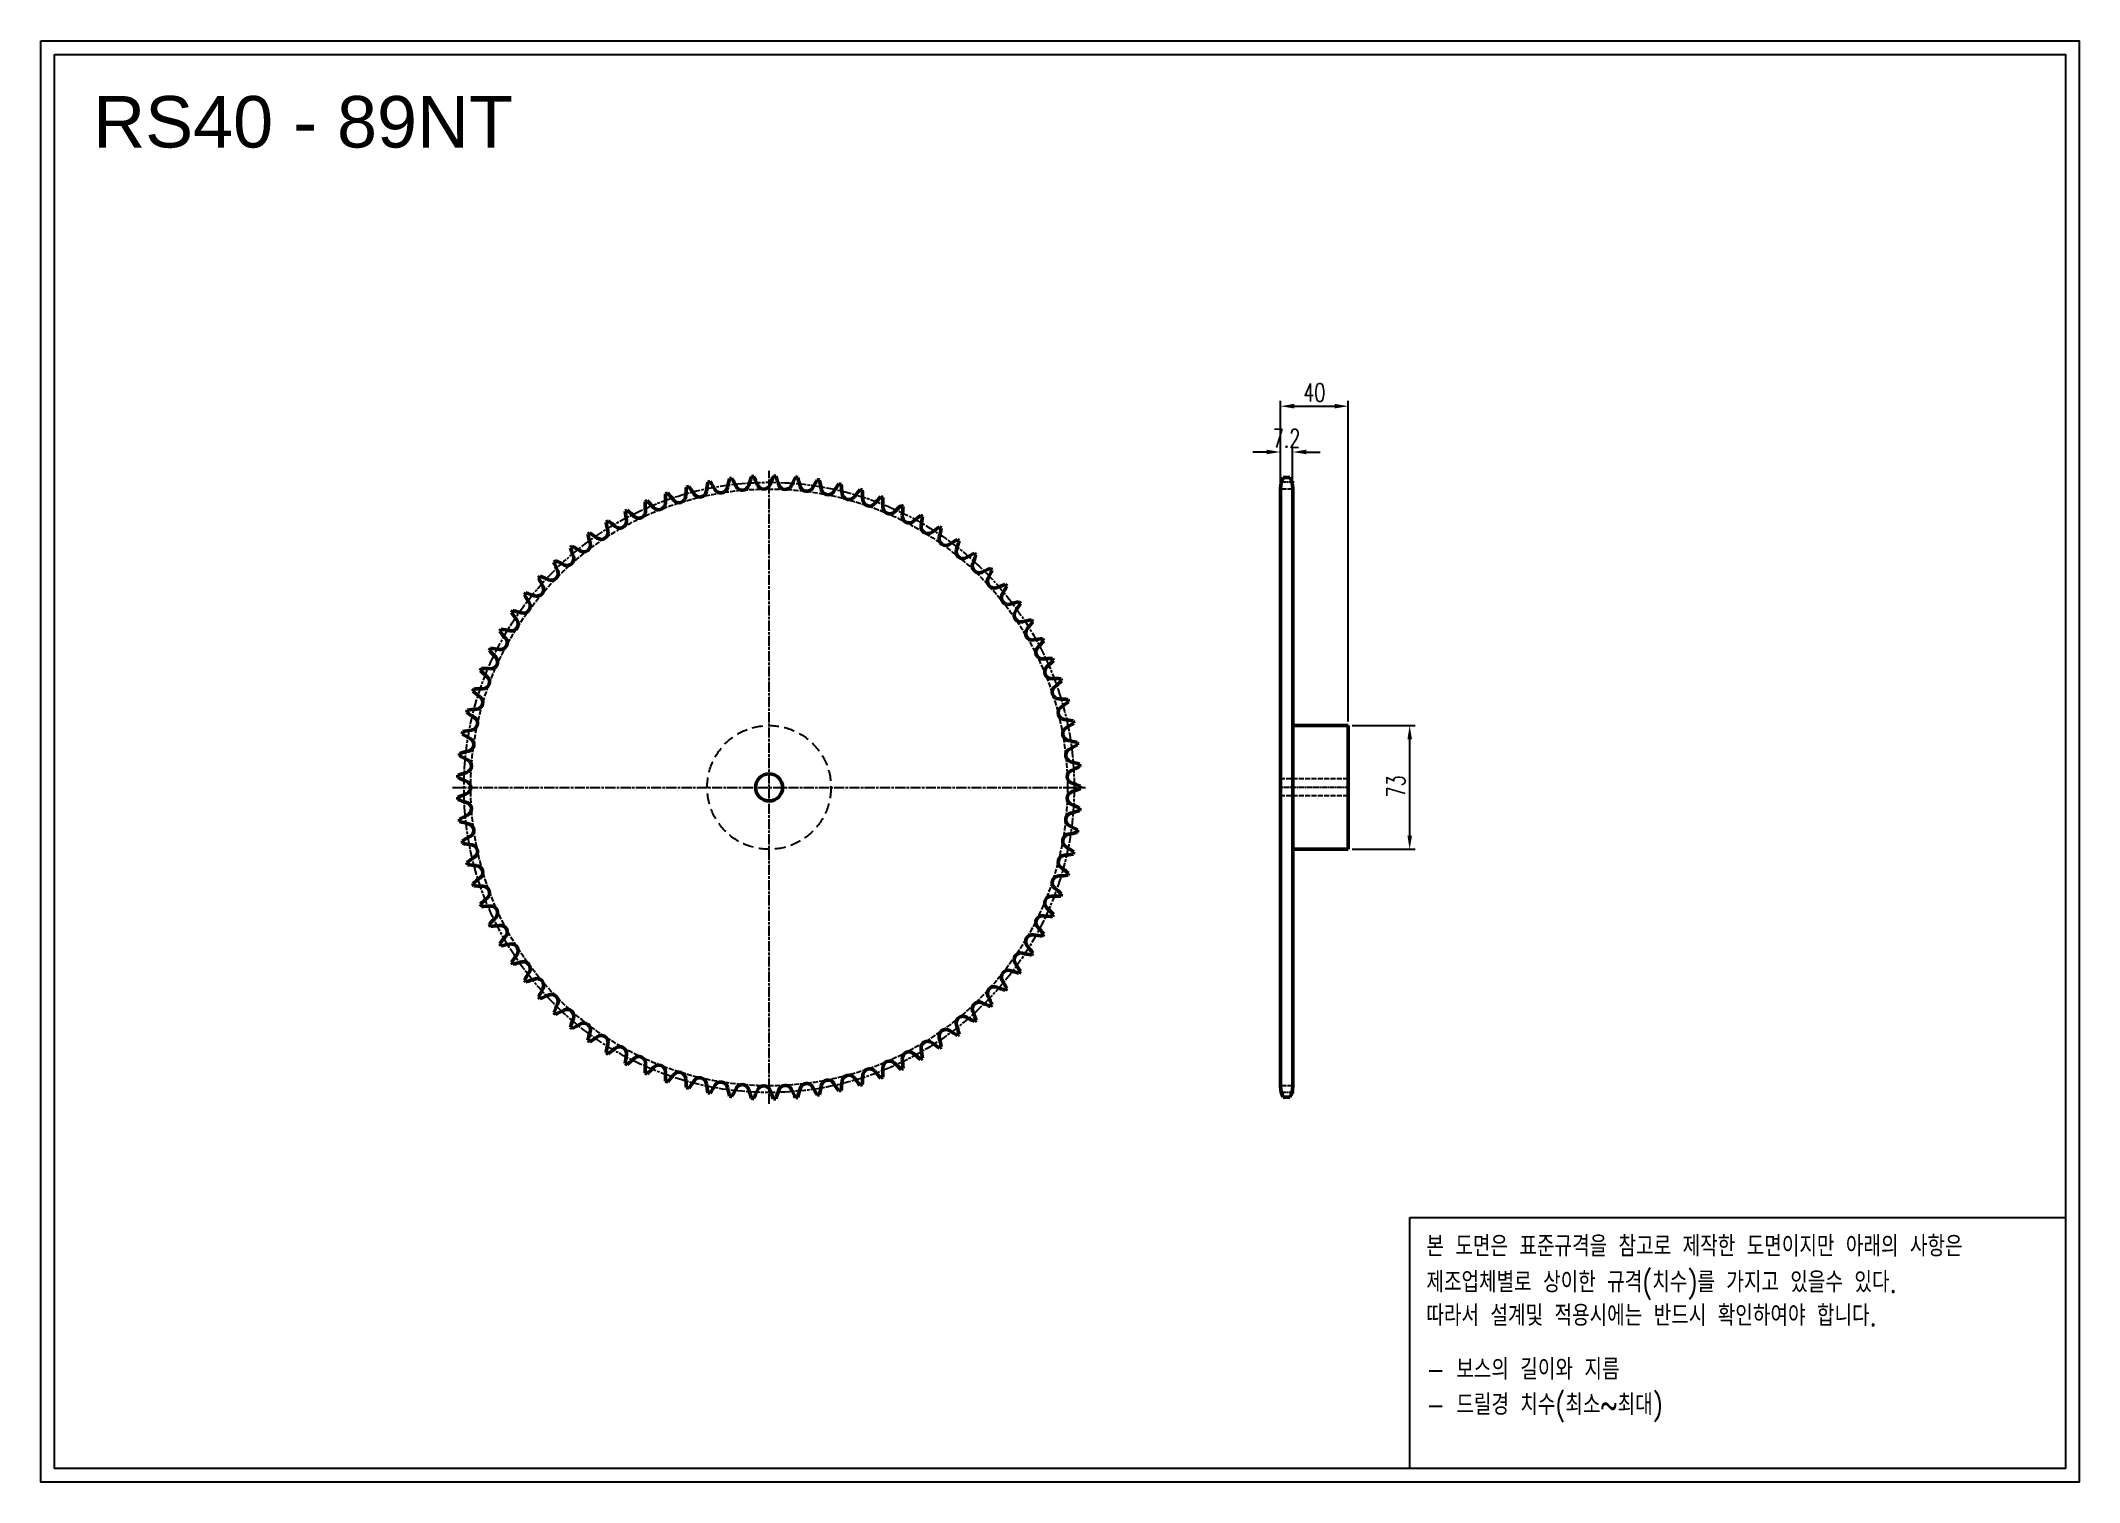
# Model space of a CAD drawing. Header units: millimetres. Extents: x -7468 to -6265, y 5632 to 6482.
import ezdxf

# ---------------------------------------------------------------- set-up
doc = ezdxf.new("R2010")
doc.units = ezdxf.units.MM
for name, pattern in [('AM_ISO02W050', [7.5, 6, -1.5]), ('AM_ISO02W050x2', [3.75, 3, -0.75]), ('AM_ISO08W050', [18, 12, -1.5, 3, -1.5]), ('AM_ISO08W050x2', [9, 6, -0.75, 1.5, -0.75]), ('HIDDEN', [9.525, 6.35, -3.175])]:
    doc.linetypes.add(name, pattern=pattern)
for name, color, linetype, lineweight in [('AM_0N', 7, 'Continuous', 50), ('AM_3N', 6, 'AM_ISO02W050', 25), ('AM_7', 4, 'AM_ISO08W050', 25), ('AM_7N', 4, 'AM_ISO08W050', 25)]:
    doc.layers.add(name, color=color, linetype=linetype, lineweight=lineweight)
doc.layers.add('HL', color=2, linetype='HIDDEN')
doc.layers.add('S-DIM', color=7, linetype='Continuous')
doc.styles.add('HAN', font='ROMANS.shx', dxfattribs={"width": 0.7, "bigfont": 'whgtxt.shx'})
doc.styles.add('HSG', font='SIMPLEX.shx', dxfattribs={"width": 0.7, "bigfont": 'HSG.shx'})
doc.styles.get("Standard").update_dxf_attribs({"font": 'arial.ttf'})
doc.dimstyles.new('APP23', dxfattribs={"dimscale": 4.5, "dimtxt": 2.4, "dimasz": 1.8, "dimexe": 0.7, "dimexo": 0.5, "dimgap": 0.6, "dimtad": 1, "dimtoh": 1, "dimdec": 1, "dimrnd": 0.01, "dimzin": 9, "dimdsep": 46, "dimtxsty": 'HSG', "dimcen": 0, "dimclrd": 1, "dimclre": 1, "dimclrt": 256, "dimazin": 2, "dimtp": 1, "dimtm": 1, "dimtfac": 0.5, "dimtdec": 1, "dimtix": 1, "dimtofl": 0, "dimtmove": 0, "dimatfit": 3, "dimfxl": 0, "dimtvp": 1, "dimtolj": 2, "dimlwd": -1, "dimlwe": -1, "dimarcsym": 0})

# ---------------------------------------------------------------- blocks, each defined once
blk = doc.blocks.new('*D1')
at = {"layer": 'Defpoints', "color": 0, "transparency": 16777216}
for p in [(-6729.2, 6239.5), (-6736.4, 6217.7), (-6729.2, 6217.7)]:
    blk.add_point(p, dxfattribs=at)
at = {"layer": 'S-DIM', "color": 1, "transparency": 16777216}
for p, q in [((-6744.5, 6239.5), (-6752.6, 6239.5)), ((-6736.4, 6219.9), (-6736.4, 6242.7)), ((-6729.2, 6219.9), (-6729.2, 6242.7)), ((-6721.1, 6239.5), (-6713, 6239.5))]:
    blk.add_line(p, q, dxfattribs=at)
for points in [[(-6744.5, 6240.9), (-6744.5, 6238.2), (-6736.4, 6239.5)], [(-6721.1, 6240.9), (-6721.1, 6238.2), (-6729.2, 6239.5)]]:
    blk.add_solid(points, dxfattribs=at)
at = {"layer": 'S-DIM', "transparency": 16777216, "insert": (-6732.8, 6247.6), "char_height": 10.8, "attachment_point": 5, "style": 'HSG'}
blk.add_mtext('\\A2;7.2', dxfattribs=at)
blk = doc.blocks.new('*D2')
at = {"layer": 'Defpoints', "color": 0, "transparency": 16777216}
for p in [(-6696.4, 6266.5), (-6736.4, 6217.7), (-6696.4, 6078.2)]:
    blk.add_point(p, dxfattribs=at)
at = {"layer": 'S-DIM', "color": 1, "transparency": 16777216}
for p, q in [((-6736.4, 6219.9), (-6736.4, 6269.7)), ((-6728.3, 6266.5), (-6704.5, 6266.5)), ((-6696.4, 6080.5), (-6696.4, 6269.7))]:
    blk.add_line(p, q, dxfattribs=at)
for points in [[(-6728.3, 6267.9), (-6728.3, 6265.2), (-6736.4, 6266.5)], [(-6704.5, 6267.9), (-6704.5, 6265.2), (-6696.4, 6266.5)]]:
    blk.add_solid(points, dxfattribs=at)
at = {"layer": 'S-DIM', "transparency": 16777216, "insert": (-6716.4, 6274.6), "char_height": 10.8, "attachment_point": 5, "style": 'HSG'}
blk.add_mtext('\\A2;40', dxfattribs=at)
blk = doc.blocks.new('*D3')
at = {"layer": 'Defpoints', "color": 0, "transparency": 16777216}
for p in [(-6696.4, 6078.2), (-6696.4, 6005.2), (-6660.2, 6005.2)]:
    blk.add_point(p, dxfattribs=at)
at = {"layer": 'S-DIM', "color": 1, "transparency": 16777216}
for p, q in [((-6694.1, 6078.2), (-6657, 6078.2)), ((-6660.2, 6070.1), (-6660.2, 6013.3)), ((-6694.1, 6005.2), (-6657, 6005.2))]:
    blk.add_line(p, q, dxfattribs=at)
for points in [[(-6661.5, 6070.1), (-6658.8, 6070.1), (-6660.2, 6078.2)], [(-6661.5, 6013.3), (-6658.8, 6013.3), (-6660.2, 6005.2)]]:
    blk.add_solid(points, dxfattribs=at)
at = {"layer": 'S-DIM', "transparency": 16777216, "insert": (-6668.3, 6042.3), "char_height": 10.8, "attachment_point": 5, "rotation": 90, "style": 'HSG'}
blk.add_mtext('\\A2;73', dxfattribs=at)
blk = doc.blocks.new('notice1')
at = {"color": 4}
blk.add_lwpolyline([(-22142.12, 1735.9), (-22053.8, 1735.9), (-22053.8, 1702.07), (-22142.12, 1702.07)], close=True, dxfattribs=at)
at = {"color": 4, "style": 'HAN', "width": 0.8}
for s, p in [('본 도면은 표준규격을 참고로 제작한 도면이지만 아래의 사항은', (-22139.9, 1730.62)), ('제조업체별로 상이한 규격(치수)를 가지고 있을수 있다.', (-22139.9, 1725.78)), ('따라서 설계및 적용시에는 반드시 확인하여야 합니다.', (-22139.9, 1721.28)), ('- 보스의 길이와 지름', (-22139.9, 1714.03)), ('- 드릴경 치수(최소~최대)', (-22139.9, 1709.27))]:
    blk.add_text(s, height=2.7949, dxfattribs=at).set_placement(p)

msp = doc.modelspace()

# ---------------------------------------------------------------- linework, layer by layer
for points in [[(-7467.52, 6482.02), (-6265.3, 6482.02), (-6265.3, 5631.96), (-7467.52, 5631.96)], [(-7459.42, 6473.92), (-6273.39, 6473.92), (-6273.39, 5640.06), (-7459.42, 5640.06)]]:
    msp.add_lwpolyline(points, close=True)
at = {"layer": 'AM_0N'}
for p, q in [((-6736.36, 6218.04), (-6736.36, 5865.37)), ((-6734.74, 6224.44), (-6730.77, 6224.44)), ((-6729.16, 6218.04), (-6729.16, 5865.37)), ((-6729.16, 6078.21), (-6696.36, 6078.21)), ((-6696.36, 6078.21), (-6696.36, 6005.21)), ((-6729.16, 6005.21), (-6696.36, 6005.21)), ((-6734.74, 5858.97), (-6730.77, 5858.97))]:
    msp.add_line(p, q, dxfattribs=at)
msp.add_circle((-7037.98, 6041.71), 8, dxfattribs=at)
for centre, radius, start, end in [((-7000.49, 6208.39), 86.81, 173.13796, 176.68539), ((-7037.98, 6041.71), 183.63, 104.95541, 105.38166), ((-7154.52, 6166.63), 86.81, 33.65169, 37.19912), ((-7078.91, 6216.96), 4.01, 213.65169, 352.64045), ((-6988.83, 6205.33), 86.81, 169.09302, 172.64045), ((-7037.98, 6041.71), 183.63, 100.91047, 101.33672), ((-7145.42, 6174.54), 86.81, 29.60674, 33.15417), ((-7066.45, 6219.41), 4.01, 209.60674, 348.59551), ((-6977.41, 6201.45), 86.81, 165.04807, 168.59551), ((-7037.98, 6041.71), 183.63, 96.86553, 97.29178), ((-7135.78, 6181.79), 86.81, 25.5618, 29.10923), ((-7053.84, 6220.98), 4.01, 205.5618, 344.55056), ((-6966.29, 6196.78), 86.81, 161.00313, 164.55056), ((-7037.98, 6041.71), 183.63, 92.82058, 93.24683), ((-7125.66, 6188.34), 86.81, 21.51685, 25.06429), ((-7041.16, 6221.65), 4.01, 201.51685, 340.50562), ((-6955.53, 6191.34), 86.81, 156.95819, 160.50562), ((-7037.98, 6041.71), 183.63, 88.77564, 89.20189), ((-7115.09, 6194.16), 86.81, 17.47191, 21.01934), ((-7028.46, 6221.43), 4.01, 197.47191, 336.46067), ((-6945.18, 6185.15), 86.81, 152.91324, 156.46067), ((-7037.98, 6041.71), 183.63, 84.73069, 85.15695), ((-7104.15, 6199.22), 86.81, 13.42697, 16.9744), ((-7015.8, 6220.31), 4.01, 193.42697, 332.41573), ((-6935.3, 6178.25), 86.81, 148.8683, 152.41573), ((-7037.98, 6041.71), 183.63, 80.68575, 81.112), ((-7092.87, 6203.49), 86.81, 9.38202, 12.92946), ((-7003.26, 6218.3), 4.01, 189.38202, 328.37079), ((-6925.92, 6170.66), 86.81, 144.82335, 148.37079), ((-7037.98, 6041.71), 183.63, 76.64081, 77.06706), ((-7081.32, 6206.96), 86.81, 5.33708, 8.88451), ((-6917.1, 6162.44), 86.81, 140.77841, 144.32584), ((-7037.98, 6041.71), 183.63, 72.59586, 73.02211), ((-7069.56, 6209.61), 86.81, 1.29213, 4.83957), ((-6722.86, 6218.04), 13.5, 151.70092, 180), ((-6742.66, 6218.04), 13.5, 0, 28.29908), ((-7037.98, 6041.71), 183.63, 117.09025, 117.5165), ((-7036.37, 6212.54), 86.81, 185.27279, 188.82022), ((-7178.18, 6139.34), 86.81, 45.78652, 49.33395), ((-7114.84, 6204.44), 4.01, 225.78652, 4.77528), ((-7037.98, 6041.71), 183.63, 113.0453, 113.47155), ((-7024.32, 6212), 86.81, 181.22785, 184.77528), ((-7170.94, 6148.99), 86.81, 41.74157, 45.28901), ((-7103.17, 6209.46), 4.01, 221.74157, 0.73034), ((-7012.35, 6210.62), 86.81, 177.1829, 180.73034), ((-7037.98, 6041.71), 183.63, 109.00036, 109.42661), ((-7163.04, 6158.1), 86.81, 37.69663, 41.24406), ((-7091.17, 6213.64), 4.01, 217.69663, 356.68539), ((-6990.89, 6215.41), 4.01, 185.33708, 324.32584), ((-6978.75, 6211.65), 4.01, 181.29213, 320.2809), ((-6908.89, 6153.61), 86.81, 136.73347, 140.2809), ((-7037.98, 6041.71), 183.63, 68.55092, 68.97717), ((-6966.91, 6207.05), 4.01, 177.24719, 316.23596), ((-7057.64, 6211.41), 86.81, 357.24719, 0.79462), ((-6901.32, 6144.23), 86.81, 132.68852, 136.23596), ((-7037.98, 6041.71), 183.63, 64.50598, 64.93223), ((-7045.62, 6212.38), 86.81, 353.20225, 356.74968), ((-7037.98, 6041.71), 183.63, 125.18013, 125.60638), ((-7190.52, 6118.64), 86.81, 53.8764, 57.42384), ((-7136.97, 6192.01), 4.01, 233.8764, 12.86517), ((-7037.98, 6041.71), 183.63, 121.13519, 121.56144), ((-7048.42, 6212.23), 86.81, 189.31774, 192.86517), ((-7184.71, 6129.21), 86.81, 49.83146, 53.37889), ((-7126.13, 6198.61), 4.01, 229.83146, 8.82022), ((-6955.43, 6201.63), 4.01, 173.20225, 312.19101), ((-6894.43, 6134.33), 86.81, 128.64358, 132.19101), ((-7037.98, 6041.71), 183.63, 60.46103, 60.88728), ((-6944.35, 6195.41), 4.01, 169.1573, 308.14607), ((-7033.56, 6212.49), 86.81, 349.1573, 352.70474), ((-6888.25, 6123.98), 86.81, 124.59863, 128.14607), ((-7021.52, 6211.76), 86.81, 345.11236, 348.65979), ((-7037.98, 6041.71), 183.63, 56.41609, 56.84234), ((-7037.98, 6041.71), 183.63, 129.22508, 129.65133), ((-7072.32, 6209.06), 86.81, 197.40762, 200.95506), ((-7195.57, 6107.69), 86.81, 57.92135, 61.46878), ((-7147.33, 6184.65), 4.01, 237.92135, 16.91011), ((-7060.43, 6211.07), 86.81, 193.36268, 196.91011), ((-6933.74, 6188.42), 4.01, 165.11236, 304.10112), ((-6882.82, 6113.21), 86.81, 120.55369, 124.10112), ((-6923.65, 6180.7), 4.01, 161.06742, 300.05618), ((-7009.57, 6210.17), 86.81, 341.06742, 344.61485), ((-7037.98, 6041.71), 183.63, 52.37114, 52.7974), ((-6878.16, 6102.09), 86.81, 116.50875, 120.05618), ((-7037.98, 6041.71), 183.63, 48.3262, 48.75245), ((-7166.36, 6167.84), 4.01, 246.01124, 25), ((-7037.98, 6041.71), 183.63, 133.27002, 133.69627), ((-7084.04, 6206.22), 86.81, 201.45257, 205), ((-7199.83, 6096.41), 86.81, 61.96629, 65.51372), ((-7157.14, 6176.58), 4.01, 241.96629, 20.95506), ((-6914.14, 6172.29), 4.01, 157.02247, 296.01124), ((-6997.76, 6207.75), 86.81, 337.02247, 340.5699), ((-6874.3, 6090.66), 86.81, 112.4638, 116.01124), ((-6986.15, 6204.5), 86.81, 332.97753, 336.52496), ((-7037.98, 6041.71), 183.63, 44.28126, 44.70751), ((-7037.98, 6041.71), 183.63, 141.35991, 141.78616), ((-7205.91, 6073.09), 86.81, 70.05618, 73.60361), ((-7174.93, 6158.47), 4.01, 250.05618, 29.04494), ((-7037.98, 6041.71), 183.63, 137.31496, 137.74122), ((-7095.53, 6202.57), 86.81, 205.49751, 209.04494), ((-7203.28, 6084.85), 86.81, 66.01124, 69.55867), ((-6905.23, 6163.23), 4.01, 152.97753, 291.96629), ((-6871.26, 6078.99), 86.81, 108.41886, 111.96629), ((-6896.99, 6153.56), 4.01, 148.93258, 287.92135), ((-6974.79, 6200.43), 86.81, 328.93258, 332.48002), ((-7037.98, 6041.71), 183.63, 40.23631, 40.66256), ((-7037.98, 6041.71), 183.63, 145.40485, 145.8311), ((-7117.59, 6192.87), 86.81, 213.5874, 217.13483), ((-7207.71, 6061.16), 86.81, 74.10112, 77.64856), ((-7182.83, 6148.52), 4.01, 254.10112, 33.08989), ((-7106.73, 6198.11), 86.81, 209.54245, 213.08989), ((-6869.04, 6067.14), 86.81, 104.37392, 107.92135), ((-6889.45, 6143.34), 4.01, 144.88764, 283.8764), ((-6963.75, 6195.58), 86.81, 324.88764, 328.43507), ((-7037.98, 6041.71), 183.63, 36.19137, 36.61762), ((-7037.98, 6041.71), 183.63, 149.4498, 149.87605), ((-7128.06, 6186.87), 86.81, 217.63234, 221.17978), ((-7208.66, 6049.14), 86.81, 78.14607, 81.6935), ((-7190, 6138.03), 4.01, 258.14607, 37.13483), ((-6867.67, 6055.16), 86.81, 100.32897, 103.8764), ((-6882.65, 6132.61), 4.01, 140.8427, 279.83146), ((-6953.08, 6189.96), 86.81, 320.8427, 324.39013), ((-7037.98, 6041.71), 183.63, 32.14643, 32.57268), ((-7037.98, 6041.71), 183.63, 153.49474, 153.92099), ((-7138.07, 6180.16), 86.81, 221.67729, 225.22472), ((-7208.76, 6037.08), 86.81, 82.19101, 85.73844), ((-7196.42, 6127.07), 4.01, 262.19101, 41.17978), ((-6867.14, 6043.11), 86.81, 96.28403, 99.83146), ((-6876.63, 6121.43), 4.01, 136.79775, 275.78652), ((-6942.84, 6183.6), 86.81, 316.79775, 320.34519), ((-7037.98, 6041.71), 183.63, 28.10148, 28.52773), ((-7037.98, 6041.71), 183.63, 157.53968, 157.96593), ((-7147.59, 6172.75), 86.81, 225.72223, 229.26966), ((-7208.01, 6025.05), 86.81, 86.23596, 89.78339), ((-7202.04, 6115.68), 4.01, 266.23596, 45.22472), ((-6867.47, 6031.06), 86.81, 92.23908, 95.78652), ((-6871.41, 6109.85), 4.01, 132.75281, 271.74157), ((-6933.07, 6176.54), 86.81, 312.75281, 316.30024), ((-7037.98, 6041.71), 183.63, 24.05654, 24.48279), ((-7037.98, 6041.71), 183.63, 161.58463, 162.01088), ((-7156.56, 6164.7), 86.81, 229.76717, 233.31461), ((-7206.41, 6013.1), 86.81, 90.2809, 93.82833), ((-7206.85, 6103.92), 4.01, 270.2809, 49.26966), ((-6868.65, 6019.06), 86.81, 88.19414, 91.74157), ((-6867.02, 6097.93), 4.01, 128.70787, 267.69663), ((-6923.82, 6168.8), 86.81, 308.70787, 312.2553), ((-7037.98, 6041.71), 183.63, 20.01159, 20.43784), ((-7037.98, 6041.71), 183.63, 165.62957, 166.05582), ((-7164.94, 6156.02), 86.81, 233.81212, 237.35955), ((-7203.97, 6001.29), 86.81, 94.32584, 97.87328), ((-7210.82, 6091.86), 4.01, 274.32584, 53.31461), ((-6863.48, 6085.73), 4.01, 124.66292, 263.65169), ((-6870.67, 6007.17), 86.81, 84.1492, 87.69663), ((-6915.13, 6160.43), 86.81, 304.66292, 308.21035), ((-7037.98, 6041.71), 183.63, 15.96665, 16.3929), ((-7037.98, 6041.71), 183.63, 169.67451, 170.10077), ((-7172.69, 6146.78), 86.81, 237.85706, 241.40449), ((-7200.71, 5989.68), 86.81, 98.37079, 101.91822), ((-7213.93, 6079.54), 4.01, 278.37079, 57.35955), ((-6860.81, 6073.31), 4.01, 120.61798, 259.60674), ((-6873.52, 5995.45), 86.81, 80.10425, 83.65169), ((-6907.07, 6151.47), 86.81, 300.61798, 304.16541), ((-7037.98, 6041.71), 183.63, 11.92171, 12.34796), ((-7037.98, 6041.71), 183.63, 173.71946, 174.14571), ((-7179.76, 6137.02), 86.81, 241.90201, 245.44944), ((-7196.63, 5978.33), 86.81, 102.41573, 105.96316), ((-7216.16, 6067.03), 4.01, 282.41573, 61.40449), ((-6859.02, 6060.73), 4.01, 116.57303, 255.5618), ((-6877.19, 5983.97), 86.81, 76.05931, 79.60674), ((-6899.65, 6141.96), 86.81, 296.57303, 300.12047), ((-7037.98, 6041.71), 183.63, 7.87676, 8.30301), ((-7037.98, 6041.71), 183.63, 177.7644, 178.19065), ((-7186.13, 6126.78), 86.81, 245.94695, 249.49438), ((-7191.76, 5967.3), 86.81, 106.46067, 110.00811), ((-7217.5, 6054.4), 4.01, 286.46067, 65.44944), ((-6858.12, 6048.06), 4.01, 112.52809, 251.51685), ((-6881.67, 5972.77), 86.81, 72.01436, 75.5618), ((-6892.92, 6131.96), 86.81, 292.52809, 296.07552), ((-7037.98, 6041.71), 183.63, 3.83182, 4.25807), ((-7186.13, 5956.63), 86.81, 110.50562, 114.05305), ((-7037.98, 6041.71), 183.63, 181.80935, 182.2356), ((-7217.95, 6041.71), 4.01, 290.50562, 69.49438), ((-6858.12, 6035.36), 4.01, 108.48315, 247.47191), ((-6886.92, 5961.92), 86.81, 67.96942, 71.51685), ((-6886.92, 6121.5), 86.81, 288.48315, 292.03058), ((-7037.98, 6041.71), 183.63, 359.78687, 0.21313), ((-7191.76, 6116.12), 86.81, 249.99189, 253.53933), ((-7179.76, 5946.4), 86.81, 114.55056, 118.09799), ((-7217.5, 6029.01), 4.01, 294.55056, 73.53933), ((-6859.02, 6022.69), 4.01, 104.4382, 243.42697), ((-6881.67, 6110.65), 86.81, 284.4382, 287.98564), ((-6892.92, 5951.46), 86.81, 63.92448, 67.47191), ((-7037.98, 6041.71), 183.63, 355.74193, 356.16818), ((-7037.98, 6041.71), 183.63, 185.85429, 186.28054), ((-7196.63, 6105.09), 86.81, 254.03684, 257.58427), ((-7172.69, 5936.63), 86.81, 118.59551, 122.14294), ((-7216.16, 6016.38), 4.01, 298.59551, 77.58427), ((-6860.81, 6010.11), 4.01, 100.39326, 239.38202), ((-6877.19, 6099.45), 86.81, 280.39326, 283.94069), ((-6899.65, 5941.45), 86.81, 59.87953, 63.42697), ((-7037.98, 6041.71), 183.63, 351.69699, 352.12324), ((-7037.98, 6041.71), 183.63, 189.89923, 190.32549), ((-7200.71, 6093.74), 86.81, 258.08178, 261.62921), ((-7164.94, 5927.39), 86.81, 122.64045, 126.18788), ((-7213.93, 6003.88), 4.01, 302.64045, 81.62921), ((-6863.48, 5997.69), 4.01, 96.34831, 235.33708), ((-6873.52, 6087.96), 86.81, 276.34831, 279.89575), ((-6907.07, 5931.94), 86.81, 55.83459, 59.38202), ((-7037.98, 6041.71), 183.63, 347.65204, 348.07829), ((-7037.98, 6041.71), 183.63, 193.94418, 194.37043), ((-7203.97, 6082.13), 86.81, 262.12672, 265.67416), ((-7156.56, 5918.72), 86.81, 126.68539, 130.23283), ((-7210.82, 5991.56), 4.01, 306.68539, 85.67416), ((-6867.02, 5985.49), 4.01, 92.30337, 231.29213), ((-6870.67, 6076.25), 86.81, 272.30337, 275.8508), ((-6915.13, 5922.98), 86.81, 51.78965, 55.33708), ((-7037.98, 6041.71), 183.63, 343.6071, 344.03335), ((-7037.98, 6041.71), 183.63, 197.98912, 198.41537), ((-7206.41, 6070.32), 86.81, 266.17167, 269.7191), ((-7147.59, 5910.66), 86.81, 130.73034, 134.27777), ((-7206.85, 5979.49), 4.01, 310.73034, 89.7191), ((-6871.41, 5973.57), 4.01, 88.25843, 227.24719), ((-6868.65, 6064.36), 86.81, 268.25843, 271.80586), ((-6923.82, 5914.61), 86.81, 47.7447, 51.29213), ((-7037.98, 6041.71), 183.63, 339.56216, 339.98841), ((-7037.98, 6041.71), 183.63, 202.03407, 202.46032), ((-7208.01, 6058.37), 86.81, 270.21661, 273.76404), ((-7138.07, 5903.26), 86.81, 134.77528, 138.32271), ((-7202.04, 5967.73), 4.01, 314.77528, 93.76404), ((-6876.63, 5961.99), 4.01, 84.21348, 223.20225), ((-6867.47, 6052.36), 86.81, 264.21348, 267.76092), ((-6933.07, 5906.88), 86.81, 43.69976, 47.24719), ((-7037.98, 6041.71), 183.63, 335.51721, 335.94346), ((-7037.98, 6041.71), 183.63, 206.07901, 206.50526), ((-7208.76, 6046.33), 86.81, 274.26156, 277.80899), ((-7196.42, 5956.35), 4.01, 318.82022, 97.80899), ((-7128.06, 5896.54), 86.81, 138.82022, 142.36766), ((-6882.65, 5950.81), 4.01, 80.16854, 219.1573), ((-6867.14, 6040.3), 86.81, 260.16854, 263.71597), ((-6942.84, 5899.81), 86.81, 39.65481, 43.20225), ((-7037.98, 6041.71), 183.63, 331.47227, 331.89852), ((-7037.98, 6041.71), 183.63, 210.12395, 210.5502), ((-7208.66, 6034.27), 86.81, 278.3065, 281.85393), ((-7190, 5945.38), 4.01, 322.86517, 101.85393), ((-7117.59, 5890.55), 86.81, 142.86517, 146.4126), ((-6889.45, 5940.08), 4.01, 76.1236, 215.11236), ((-6867.67, 6028.26), 86.81, 256.1236, 259.67103), ((-6953.08, 5893.45), 86.81, 35.60987, 39.1573), ((-7037.98, 6041.71), 183.63, 327.42732, 327.85357), ((-7037.98, 6041.71), 183.63, 214.1689, 214.59515), ((-7207.71, 6022.25), 86.81, 282.35144, 285.89888), ((-7182.83, 5934.9), 4.01, 326.91011, 105.89888), ((-7106.73, 5885.31), 86.81, 146.91011, 150.45755), ((-7037.98, 6041.71), 183.63, 218.21384, 218.64009), ((-7205.91, 6010.33), 86.81, 286.39639, 289.94382), ((-7174.93, 5924.95), 4.01, 330.95506, 109.94382), ((-6896.99, 5929.85), 4.01, 72.07865, 211.06742), ((-6974.79, 5882.98), 86.81, 27.51998, 31.06742), ((-6869.04, 6016.28), 86.81, 252.07865, 255.62608), ((-6963.75, 5887.83), 86.81, 31.56493, 35.11236), ((-7037.98, 6041.71), 183.63, 323.38238, 323.80863), ((-7095.53, 5880.85), 86.81, 150.95506, 154.50249), ((-7037.98, 6041.71), 183.63, 222.25878, 222.68504), ((-7203.28, 5998.56), 86.81, 290.44133, 293.98876), ((-7166.36, 5915.58), 4.01, 335, 113.98876), ((-6914.14, 5911.13), 4.01, 63.98876, 202.97753), ((-6905.23, 5920.19), 4.01, 68.03371, 207.02247), ((-6986.15, 5878.92), 86.81, 23.47504, 27.02247), ((-6871.26, 6004.42), 86.81, 248.03371, 251.58114), ((-7037.98, 6041.71), 183.63, 319.33744, 319.76369), ((-7084.04, 5877.19), 86.81, 155, 158.54743), ((-7037.98, 6041.71), 183.63, 226.30373, 226.72998), ((-7199.83, 5987.01), 86.81, 294.48628, 298.03371), ((-7157.14, 5906.84), 4.01, 339.04494, 118.03371), ((-7072.32, 5874.35), 86.81, 159.04494, 162.59238), ((-6923.65, 5902.72), 4.01, 59.94382, 198.93258), ((-6878.16, 5981.33), 86.81, 239.94382, 243.49125), ((-6997.76, 5875.67), 86.81, 19.4301, 22.97753), ((-7037.98, 6041.71), 183.63, 311.24755, 311.6738), ((-6874.3, 5992.75), 86.81, 243.98876, 247.5362), ((-7037.98, 6041.71), 183.63, 315.29249, 315.71874), ((-7037.98, 6041.71), 183.63, 230.34867, 230.77492), ((-7195.57, 5975.73), 86.81, 298.53122, 302.07865), ((-7147.33, 5898.77), 4.01, 343.08989, 122.07865), ((-7060.43, 5872.35), 86.81, 163.08989, 166.63732), ((-7037.98, 6041.71), 183.63, 234.39362, 234.81987), ((-7190.52, 5964.78), 86.81, 302.57616, 306.1236), ((-7136.97, 5891.41), 4.01, 347.13483, 126.1236), ((-6944.35, 5888.01), 4.01, 51.85393, 190.8427), ((-6888.25, 5959.44), 86.81, 231.85393, 235.40137), ((-6933.74, 5895), 4.01, 55.89888, 194.88764), ((-7021.52, 5871.66), 86.81, 11.34021, 14.88764), ((-6882.82, 5970.21), 86.81, 235.89888, 239.44631), ((-7009.57, 5873.25), 86.81, 15.38515, 18.93258), ((-7037.98, 6041.71), 183.63, 307.2026, 307.62886), ((-7048.42, 5871.19), 86.81, 167.13483, 170.68226), ((-7037.98, 6041.71), 183.63, 238.43856, 238.86481), ((-7184.71, 5954.21), 86.81, 306.62111, 310.16854), ((-7126.13, 5884.8), 4.01, 351.17978, 130.16854), ((-7036.37, 5870.87), 86.81, 171.17978, 174.72721), ((-7178.18, 5944.08), 86.81, 310.66605, 314.21348), ((-7114.84, 5878.97), 4.01, 355.22472, 134.21348), ((-6966.91, 5876.36), 4.01, 43.76404, 182.75281), ((-6901.32, 5939.19), 86.81, 223.76404, 227.31148), ((-6955.43, 5881.79), 4.01, 47.80899, 186.79775), ((-7045.62, 5871.04), 86.81, 3.25032, 6.79775), ((-6894.43, 5949.08), 86.81, 227.80899, 231.35642), ((-7037.98, 6041.71), 183.63, 299.11272, 299.53897), ((-7033.56, 5870.92), 86.81, 7.29526, 10.8427), ((-7037.98, 6041.71), 183.63, 303.15766, 303.58391), ((-7037.98, 6041.71), 183.63, 242.4835, 242.90975), ((-7024.32, 5871.41), 86.81, 175.22472, 178.77215), ((-7037.98, 6041.71), 183.63, 246.52845, 246.9547), ((-7170.94, 5934.43), 86.81, 314.71099, 318.25843), ((-7103.17, 5873.96), 4.01, 359.26966, 138.25843), ((-7012.35, 5872.8), 86.81, 179.26966, 182.8171), ((-7037.98, 6041.71), 183.63, 250.57339, 250.99964), ((-7163.04, 5925.32), 86.81, 318.75594, 322.30337), ((-7091.17, 5869.78), 4.01, 3.31461, 142.30337), ((-7000.49, 5875.03), 86.81, 183.31461, 186.86204), ((-7154.52, 5916.79), 86.81, 322.80088, 326.34831), ((-7078.91, 5866.45), 4.01, 7.35955, 146.34831), ((-6988.83, 5878.09), 86.81, 187.35955, 190.90698), ((-7066.45, 5864), 4.01, 11.40449, 150.39326), ((-7015.8, 5863.11), 4.01, 27.58427, 166.57303), ((-7003.26, 5865.12), 4.01, 31.62921, 170.61798), ((-6925.92, 5912.75), 86.81, 211.62921, 215.17665), ((-7081.32, 5876.46), 86.81, 351.11549, 354.66292), ((-6990.89, 5868.01), 4.01, 35.67416, 174.66292), ((-6917.1, 5920.98), 86.81, 215.67416, 219.22159), ((-7069.56, 5873.81), 86.81, 355.16043, 358.70787), ((-6978.75, 5871.76), 4.01, 39.7191, 178.70787), ((-6908.89, 5929.8), 86.81, 219.7191, 223.26653), ((-7037.98, 6041.71), 183.63, 291.02283, 291.44908), ((-7057.64, 5872), 86.81, 359.20538, 2.75281), ((-7037.98, 6041.71), 183.63, 295.06777, 295.49402), ((-7037.98, 6041.71), 183.63, 254.61834, 255.04459), ((-7037.98, 6041.71), 183.63, 258.66328, 259.08953), ((-7145.42, 5908.88), 86.81, 326.84583, 330.39326), ((-6977.41, 5881.96), 86.81, 191.40449, 194.95193), ((-7037.98, 6041.71), 183.63, 262.70822, 263.13447), ((-7135.78, 5901.63), 86.81, 330.89077, 334.4382), ((-7053.84, 5862.44), 4.01, 15.44944, 154.4382), ((-6966.29, 5886.63), 86.81, 195.44944, 198.99687), ((-7037.98, 6041.71), 183.63, 266.75317, 267.17942), ((-7125.66, 5895.08), 86.81, 334.93571, 338.48315), ((-7041.16, 5861.77), 4.01, 19.49438, 158.48315), ((-6955.53, 5892.08), 86.81, 199.49438, 203.04181), ((-7037.98, 6041.71), 183.63, 270.79811, 271.22436), ((-7115.09, 5889.26), 86.81, 338.98066, 342.52809), ((-7028.46, 5861.99), 4.01, 23.53933, 162.52809), ((-6945.18, 5898.27), 86.81, 203.53933, 207.08676), ((-7037.98, 6041.71), 183.63, 274.84305, 275.26931), ((-7104.15, 5884.2), 86.81, 343.0256, 346.57303), ((-6935.3, 5905.17), 86.81, 207.58427, 211.1317), ((-7037.98, 6041.71), 183.63, 278.888, 279.31425), ((-7092.87, 5879.93), 86.81, 347.07054, 350.61798), ((-7037.98, 6041.71), 183.63, 282.93294, 283.35919), ((-7037.98, 6041.71), 183.63, 286.97789, 287.40414), ((-6722.86, 5865.37), 13.5, 180, 208.29908), ((-6742.66, 5865.37), 13.5, 331.70092, 0)]:
    msp.add_arc(centre, radius, start, end, dxfattribs=at)
at = {"layer": 'AM_3N', "linetype": 'AM_ISO02W050x2'}
for p, q in [((-6729.16, 6217.66), (-6736.36, 6217.66)), ((-6729.16, 5865.75), (-6736.36, 5865.75))]:
    msp.add_line(p, q, dxfattribs=at)
at = {"layer": 'AM_3N', "color": 2, "linetype": 'AM_ISO02W050x2'}
for p, q in [((-6696.36, 6046.71), (-6736.36, 6046.71)), ((-6696.36, 6036.71), (-6736.36, 6036.71))]:
    msp.add_line(p, q, dxfattribs=at)
at = {"layer": 'AM_3N', "linetype": 'AM_ISO02W050x2'}
msp.add_circle((-7037.98, 6041.71), 175.96, dxfattribs=at)
at = {"layer": 'AM_7', "linetype": 'AM_ISO08W050x2'}
msp.add_circle((-7037.98, 6041.71), 179.93, dxfattribs=at)
at = {"layer": 'AM_7N', "linetype": 'AM_ISO08W050x2'}
for p, q in [((-7037.98, 5855.08), (-7037.98, 6228.34)), ((-7224.61, 6041.71), (-6851.35, 6041.71))]:
    msp.add_line(p, q, dxfattribs=at)
at = {"layer": 'AM_7N', "linetype": 'AM_ISO08W050x2', "ltscale": 0.5}
for p, q in [((-6728.39, 6221.64), (-6737.12, 6221.64)), ((-6695.42, 6041.71), (-6737.12, 6041.71)), ((-6728.39, 5861.78), (-6737.12, 5861.78))]:
    msp.add_line(p, q, dxfattribs=at)
at = {"layer": 'HL'}
msp.add_circle((-7037.98, 6041.71), 36.5, dxfattribs=at)

# ---------------------------------------------------------------- block references
at = {"xscale": 4.377742200000001, "yscale": 4.377742200000001, "zscale": 4.377742200000001}
msp.add_blockref('notice1', (90272.44, -1811.15), dxfattribs=at)

# ---------------------------------------------------------------- texts
msp.add_text('RS40 - 89NT', height=30.3591).set_placement((-7436.56, 6419.07))

# ---------------------------------------------------------------- dimensions: what is measured, and where the dimension line sits
at = {"layer": 'S-DIM'}
dim = msp.add_linear_dim(base=(-6696.36, 6266.53), p1=(-6736.36, 6217.66), p2=(-6696.36, 6078.21), dimstyle='APP23', dxfattribs=at)
dim.commit()
dim.dimension.update_dxf_attribs({"geometry": '*D2', "text_midpoint": (-6716.36, 6274.63)})
dim = msp.add_linear_dim(base=(-6729.16, 6239.53), p1=(-6736.36, 6217.66), p2=(-6729.16, 6217.66), dimstyle='APP23', dxfattribs=at)
dim.commit()
dim.dimension.update_dxf_attribs({"geometry": '*D1', "text_midpoint": (-6732.76, 6239.53), "dimtype": 128})
dim = msp.add_linear_dim(base=(-6660.16, 6005.21), p1=(-6696.36, 6078.21), p2=(-6696.36, 6005.21), angle=90, dimstyle='APP23', dxfattribs=at)
dim.commit()
dim.dimension.update_dxf_attribs({"geometry": '*D3', "text_midpoint": (-6660.16, 6042.29), "dimtype": 128})

doc.saveas('drawing.dxf')
